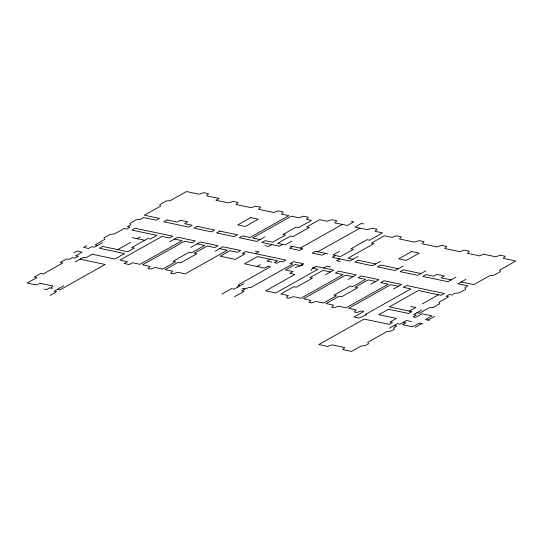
<?xml version="1.0" encoding="UTF-8"?>
<svg xmlns="http://www.w3.org/2000/svg" width="543" height="543" viewBox="0 0 543 543"><rect width="100%" height="100%" fill="white"/><g stroke="black" fill="none" stroke-linecap="round" stroke-linejoin="round"><path stroke-width="0.81" d="M311.064 270.604L313.189 267.061L314.445 267.326M51.035 288.082L53.017 285.998L40.447 283.351L35.947 284.905L27.15 283.046L36.863 277.588L34.345 277.059L40.82 273.421L43.331 273.95L62.757 263.036L60.239 262.507L66.714 258.868L69.233 259.398L72.463 257.579L74.982 258.108L78.219 256.289L75.701 255.76L82.176 252.122L77.147 251.056L73.909 252.875M237.339 287.342L239.32 285.258L238.065 284.994L270.428 266.803L267.916 266.274L264.679 268.093L244.567 263.85L257.511 256.567L277.629 260.81L274.391 262.629L276.903 263.165L280.14 261.346L282.659 261.875L285.889 260.056L245.667 251.572L242.429 253.391L244.941 253.92L235.234 259.378L220.146 256.194L229.859 250.737L237.4 252.325L240.637 250.506L223.037 246.8L214.947 251.348M86.86 245.599L83.622 247.418L88.652 248.477L91.889 246.658L94.401 247.194L102.491 242.64M75.151 261.896L83.249 257.348L85.76 257.877L92.235 254.239L114.865 259.011L124.571 253.554L99.43 248.253L102.668 246.434L127.809 251.735L134.284 248.097L131.773 247.567L147.954 238.472L150.465 239.001L156.941 235.363L131.8 230.056L135.037 228.236L172.749 236.191L169.511 238.01L161.97 236.422L119.894 260.07L127.435 261.665L124.198 263.484L129.227 264.543L132.465 262.724L140.006 264.312L182.088 240.664L174.541 239.069M117.756 249.61L130.7 242.334M137.175 238.696L140.413 236.877M63.796 285.774L54.083 291.231L56.601 291.761L50.126 295.399M169.688 241.805L177.778 237.25L195.378 240.963L192.141 242.782L184.6 241.194L142.517 264.841L150.065 266.437L148.083 268.52L150.594 269.05L155.094 267.495L162.635 269.084L175.579 261.807L173.068 261.278L189.249 252.183L191.767 252.712L204.711 245.436L197.17 243.848M190.695 247.486L200.408 242.029L218.008 245.735L214.77 247.554L207.229 245.965L194.279 253.242L196.797 253.771L180.609 262.873L178.097 262.337L165.147 269.62L172.688 271.208L170.712 273.292L173.224 273.821L177.717 272.267L185.265 273.862L227.341 250.208L219.8 248.619M264.909 236.863L256.819 241.411L239.219 237.698L242.456 235.879L249.997 237.474L288.842 215.639L281.301 214.051L283.283 211.967L278.254 210.908L273.76 212.462L258.672 209.279L260.654 207.195L255.624 206.13L251.131 207.684L236.042 204.507L238.024 202.424L232.995 201.358L228.501 202.912L215.931 200.265L219.168 198.446L206.591 195.792L208.573 193.708L203.544 192.65L199.05 194.204L186.48 191.55L170.298 200.645L166.165 201.025L159.69 204.663L160.585 206.102L144.404 215.204L159.486 218.381L156.248 220.2L143.678 217.553L140.44 219.372L136.307 219.752L129.831 223.39L130.727 224.829L127.496 226.648L130.008 227.178L126.77 228.997L124.259 228.467L114.546 233.924L110.412 234.304L103.937 237.943L104.833 239.382L95.127 244.839L97.638 245.375M255.719 253.69L258.957 251.871L255.19 251.076M271.907 244.594L268.67 246.413L264.896 245.619M282.686 244.364L279.448 246.183L261.848 242.47L265.086 240.651L272.627 242.246L285.577 234.97L283.059 234.44L296.01 227.157L298.521 227.687L311.472 220.41L306.442 219.352L308.424 217.268L303.394 216.209L298.901 217.763L291.36 216.168L252.515 238.004L260.056 239.592M291.672 241.255L285.197 244.893L277.656 243.305L290.607 236.029L293.118 236.558L309.306 227.463L306.788 226.933L319.739 219.657L327.28 221.245L331.773 219.691L336.803 220.75L334.821 222.834L347.391 225.488L353.866 221.849L351.355 221.32M257.138 266.498L260.375 264.679M270.081 259.221L266.851 261.04L271.873 262.099M292.745 246.488L289.507 248.307L299.566 250.425L302.797 248.606L290.227 245.959M300.286 248.076L342.368 224.429M221.877 294.089L231.589 288.632L234.101 289.161L243.814 283.704M325.569 274.677L333.667 270.129L316.067 266.416L312.829 268.235L317.859 269.294L275.776 292.949L265.717 290.824L294.849 274.453L289.819 273.394L293.057 271.575L285.516 269.98L295.229 264.522L300.259 265.588L303.489 263.762L293.437 261.645L290.2 263.464L292.711 263.993L250.635 287.647L249.38 287.383L244.879 288.937L241.649 290.756L244.16 291.286L234.447 296.743M317.886 251.789L359.968 228.135M325.427 253.377L322.189 255.196L312.137 253.079L315.374 251.26L327.945 253.907M339.443 251.334L332.974 254.972L340.515 256.561L353.459 249.285L350.948 248.755L367.129 239.66L369.647 240.189L382.591 232.913L375.05 231.318L377.032 229.234L372.003 228.175L367.509 229.73L354.939 227.076L361.407 223.438L363.925 223.967M335.486 255.502L332.248 257.321L349.848 261.034L357.939 256.486M323.608 268.004L326.845 266.185L330.612 266.986M339.789 258.909L336.551 260.728L340.325 261.522M348.199 279.448L356.289 274.901L338.689 271.188L335.459 273.007L343 274.602L300.917 298.25L293.376 296.661L288.883 298.216L286.365 297.686L288.347 295.602L280.806 294.007L293.749 286.731L296.268 287.261L312.449 278.165L309.938 277.636L322.881 270.36L330.429 271.948M380.568 261.258L372.478 265.805L354.878 262.093L358.115 260.273L375.715 263.986M370.828 284.22L378.919 279.672L361.319 275.959L358.081 277.778L365.629 279.373L352.678 286.65L350.167 286.12L333.979 295.216L336.497 295.745L323.547 303.021L316.006 301.433L311.512 302.987L308.994 302.458L310.976 300.374L303.435 298.779L345.511 275.131L353.059 276.72M403.198 266.029L395.107 270.577L377.507 266.864L380.745 265.045L398.345 268.758M393.458 288.991L401.548 284.444L383.949 280.731L380.711 282.55L388.259 284.145L346.176 307.793L338.635 306.204L334.142 307.759L331.624 307.229L333.606 305.146L326.065 303.551L339.008 296.274L341.527 296.804L357.708 287.709L355.197 287.179L368.14 279.903L375.681 281.491M425.827 270.801L417.737 275.349L400.137 271.636L403.368 269.817L420.968 273.529M455.998 277.161L447.907 281.708L422.759 276.407L425.997 274.588L433.545 276.183L436.776 274.364L444.323 275.953L441.086 277.772L451.145 279.889M409.408 311.125L415.884 307.481L410.854 306.422M422.359 303.842L438.54 294.747M466.057 279.285L457.959 283.833L468.018 285.951L464.781 287.77L465.677 289.215L459.202 292.853L455.075 293.234L451.837 295.053L449.319 294.523L446.081 296.342L448.599 296.872L438.887 302.329L439.782 303.768L433.307 307.406L429.174 307.786L419.467 313.243L416.949 312.714M389.44 328.176L397.53 323.628L400.042 324.157L406.517 320.519L411.546 321.578M421.809 309.985L413.712 314.533L416.23 315.062L412.992 316.881L415.504 317.411L421.979 313.773L432.038 315.897L425.563 319.535L429.337 320.329M415.13 327.341L421.606 323.703M428.081 320.065L434.549 316.426M295.202 267.448L303.13 264.943L301.874 264.679M353.086 259.215L348.056 258.149L373.951 243.597L371.439 243.067L384.383 235.791L391.931 237.379L396.424 235.825L401.453 236.884L399.472 238.974L414.553 242.151L419.053 240.597L424.076 241.662L422.101 243.746L437.183 246.922L441.676 245.368L446.706 246.434L444.731 248.518L459.812 251.694L464.306 250.147L469.335 251.205L467.353 253.289L479.931 255.936L483.161 254.117L495.739 256.771L500.232 255.217L505.261 256.276L503.28 258.359L515.85 261.013L499.669 270.109L500.565 271.548L494.089 275.186L489.956 275.566L473.767 284.668L461.197 282.014M398.311 286.263L390.77 284.675L348.687 308.322L356.235 309.917L354.253 312.001L356.765 312.53L361.265 310.976L363.776 311.506L354.063 316.963L359.093 318.028L366.824 314.648L365.568 314.383L410.881 288.917L403.34 287.328L406.578 285.503L444.289 293.458L441.052 295.277L418.429 290.505L389.297 306.883L411.92 311.655L408.689 313.474L388.571 309.232L378.865 314.689L396.458 318.402L389.989 322.04L392.501 322.569L389.263 324.388L364.122 319.087L318.809 344.554L327.605 346.414L332.099 344.859L344.669 347.506L342.694 349.59L351.491 351.45L361.204 345.993L365.337 345.613L368.575 343.794L367.679 342.355L387.098 331.434L391.231 331.06L394.469 329.241L393.573 327.796L396.811 325.976L394.293 325.447M132.146 237.637L144.716 240.291M422.861 323.967L419.087 323.173L412.619 326.811L402.56 324.687L405.797 322.868L403.279 322.338M242.368 288.401L244.879 288.937M80.011 259.167L105.152 264.468L59.839 289.942L57.32 289.412M52.291 288.347L49.78 287.817L46.542 289.636L44.031 289.107M167.027 219.976L163.789 221.795L188.937 227.096L192.174 225.277L184.627 223.689L187.864 221.87L180.324 220.275L177.086 222.094L167.027 219.976M197.197 226.336L193.966 228.155L211.566 231.868L214.797 230.049L197.197 226.336M219.827 231.108L216.589 232.927L234.189 236.639L237.427 234.82L219.827 231.108M250.751 217.614L237.807 224.89L245.348 226.485L258.298 219.209L250.751 217.614M411.669 251.552L398.718 258.828L406.259 260.416L419.21 253.14L411.669 251.552"/></g></svg>
